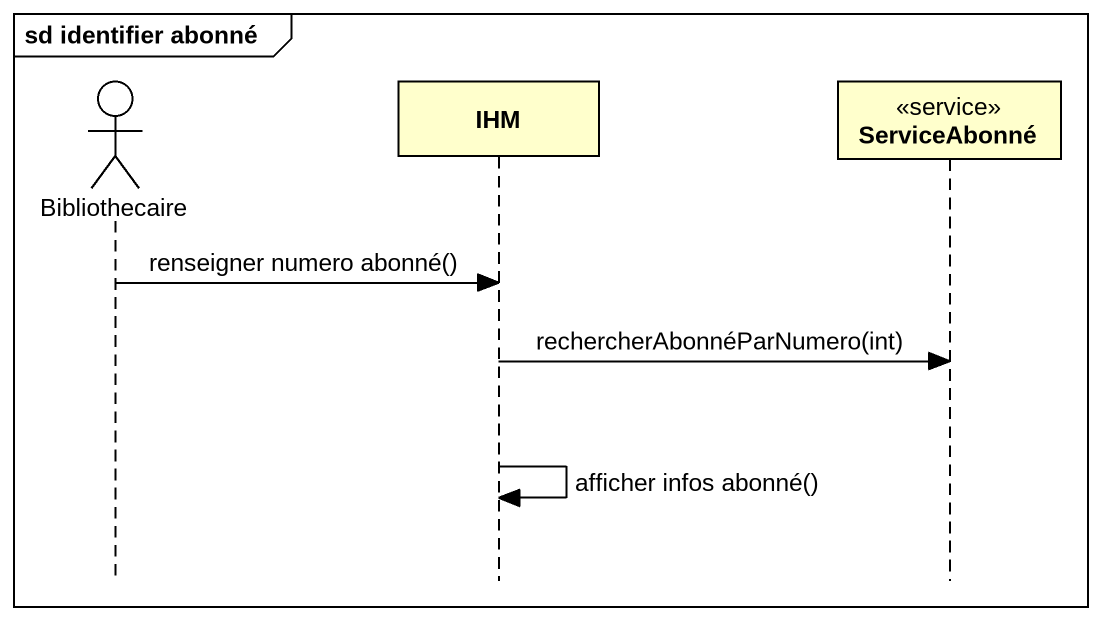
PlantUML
@startuml
mainframe sd identifier abonné
hide footbox
actor Bibliothecaire
participant IHM
participant ServiceAbonné <<service>>

Bibliothecaire -> IHM : renseigner numero abonné()
IHM -> ServiceAbonné : rechercherAbonnéParNumero(int)
IHM -> IHM : afficher infos abonné()
@enduml
